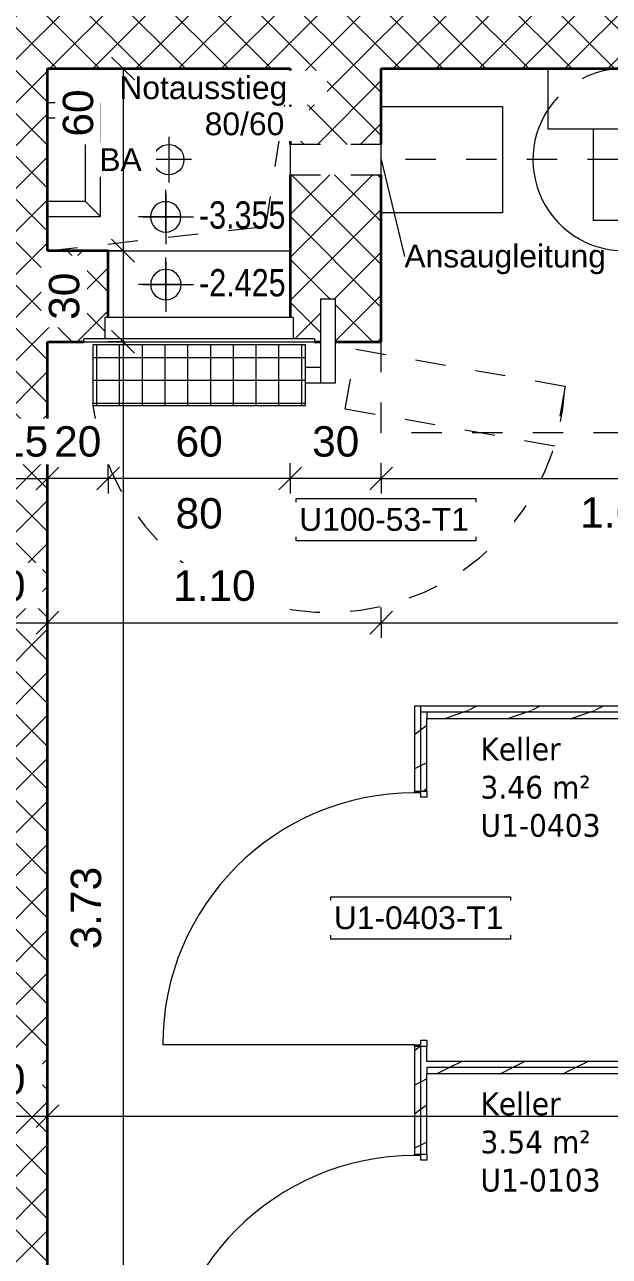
# Model space of a CAD drawing. Header units: metres. Extents: x -35.6 to 33, y -4 to 38.1.
# Drawn here: x 1.037 to 2.964, y 27.19 to 31.246 of the extents above; entities that cross this region are included whole.
import ezdxf

# ---------------------------------------------------------------- set-up
doc = ezdxf.new("R2010")
doc.units = ezdxf.units.M
for name, pattern in [('_Strichpunkt - Fein_', [0.2, 0.1, -0.05, 0, -0.05]), ('_Verdeckte Linien_', [0.15, 0.1, -0.05]), ('Strichpunkt - Fein', [0.2, 0.1, -0.05, 0, -0.05])]:
    doc.linetypes.add(name, pattern=pattern)
for name, color, linetype, lineweight in [('A-____-____-DIMS', 7, 'Continuous', 5), ('A-____-____-DIMS-50', 7, 'Continuous', 5), ('A-____-NOTE-TEXT', 7, 'Continuous', 9), ('A-AREA-____-IDEN', 7, 'Continuous', 5), ('A-DETL-____-THIN', 7, 'Continuous', 9), ('A-DETL-GENF-HDLN', 7, '_Verdeckte Linien_', 9), ('A-DETL-GENF-OTLN', 7, 'Continuous', 9), ('A-DOOR-____-HDLN', 7, '_Verdeckte Linien_', 9), ('A-DOOR-____-IDEN', 7, 'Continuous', 5), ('A-DOOR-____-OTLN', 7, 'Continuous', 9), ('A-DOOR-FRAM-MCUT', 7, 'Continuous', 9), ('A-DOOR-FRAM-OTLN', 7, 'Continuous', 9), ('A-DOOR-OPNG-OTLN', 7, 'Continuous', 9), ('A-GENM-____-OTLN', 7, 'Continuous', 9), ('A-WALL-____-MCUT', 7, 'Continuous', 35), ('A-WALL-____-PATT', 7, 'Continuous', 35), ('A-WALL-FNSH-MCUT', 7, 'Continuous', 35), ('G-____-____-DIMS', 7, 'Continuous', 5), ('I-WALL-____-OTLN', 7, 'Continuous', 9), ('M-HVAC-DUCT-IDEN', 7, 'Continuous', 5), ('M-HVAC-DUCT-OTLN', 7, 'Continuous', 9), ('Q-SPCQ-____-HDLN', 7, '_Verdeckte Linien_', 9), ('Q-SPCQ-____-OTLN', 7, 'Continuous', 9), ('Vertikale Erschließung', 7, 'Continuous', 9)]:
    doc.layers.add(name, color=color, linetype=linetype, lineweight=lineweight)
doc.styles.add('Arial', font='arial.ttf', dxfattribs={"height": 0.1})
doc.styles.add('Arial_1', font='arial.ttf', dxfattribs={"height": 0.075})
doc.styles.add('Arial_3', font='arial.ttf', dxfattribs={"width": 0.8, "height": 0.09})
doc.styles.add('Verdana_3', font='verdana.ttf', dxfattribs={"width": 0.9, "height": 0.075})
doc.dimstyles.new('Arial_2_00mm_fein', dxfattribs={"dimscale": 0.3048, "dimtxt": 0.102026, "dimasz": 0.246063, "dimexe": 0.164042, "dimexo": 0.0625, "dimgap": 0.123031, "dimtad": 1, "dimdec": 1, "dimlfac": 100, "dimrnd": 0.5, "dimdsep": 46, "dimtxsty": 'Arial', "dimblk1": 'OBLIQUE', "dimblk2": 'OBLIQUE', "dimsah": 1, "dimcen": 0.09, "dimazin": 0, "dimtfac": 1, "dimtdec": 4, "dimtix": 1, "dimtmove": 0, "dimatfit": 3, "dimfxl": 0.164042, "dimfxlon": 1, "dimtvp": 1, "dimtfill": 1, "dimtolj": 1, "dimtzin": 0, "dimarcsym": 2})
doc.dimstyles.new('SUB_Rohbau_fein', dxfattribs={"dimscale": 0.3048, "dimtxt": 0.102026, "dimasz": 0.246063, "dimexe": 0.164042, "dimexo": 0.0625, "dimgap": 0.123031, "dimtad": 1, "dimdec": 1, "dimlfac": 100, "dimrnd": 0.5, "dimdsep": 46, "dimtxsty": 'Arial', "dimblk1": 'OBLIQUE', "dimblk2": 'OBLIQUE', "dimsah": 1, "dimcen": 0.09, "dimazin": 0, "dimtfac": 1, "dimtdec": 4, "dimtix": 1, "dimtmove": 0, "dimatfit": 3, "dimfxl": 0.164042, "dimfxlon": 1, "dimtvp": 1, "dimtfill": 1, "dimtolj": 1, "dimtzin": 0, "dimarcsym": 2})
doc.dimstyles.new('SUB_Rohbau_fein_1', dxfattribs={"dimscale": 0.3048, "dimtxt": 0.102026, "dimasz": 0.246063, "dimexe": 0.164042, "dimexo": 0.0625, "dimgap": 0.123031, "dimtad": 1, "dimrnd": 0.005, "dimzin": 0, "dimdsep": 46, "dimtxsty": 'Arial', "dimblk1": 'OBLIQUE', "dimblk2": 'OBLIQUE', "dimsah": 1, "dimcen": 0.09, "dimazin": 0, "dimtfac": 1, "dimtdec": 4, "dimtix": 1, "dimtmove": 0, "dimatfit": 3, "dimfxl": 0.164042, "dimfxlon": 1, "dimtvp": 1, "dimtfill": 1, "dimtolj": 1, "dimtzin": 0, "dimarcsym": 2})
doc.dimstyles.new('SUB_Rohbau_fein_2', dxfattribs={"dimscale": 0.3048, "dimtxt": 0.102026, "dimasz": 0.246063, "dimexe": 0.164042, "dimexo": 0.0625, "dimgap": 0.123031, "dimtad": 1, "dimrnd": 0.005, "dimzin": 0, "dimdsep": 46, "dimtxsty": 'Arial', "dimblk1": 'OBLIQUE', "dimblk2": 'OBLIQUE', "dimsah": 1, "dimcen": 0.09, "dimazin": 0, "dimtfac": 1, "dimtdec": 4, "dimtix": 1, "dimtmove": 2, "dimatfit": 3, "dimfxl": 0.164042, "dimfxlon": 1, "dimtvp": 1, "dimtfill": 1, "dimtolj": 1, "dimtzin": 0, "dimarcsym": 2})
doc.dimstyles.new('SUB_Rohbau_fein_3', dxfattribs={"dimscale": 0.3048, "dimtxt": 0.102026, "dimasz": 0.246063, "dimexe": 0.164042, "dimexo": 0.0625, "dimgap": 0.123031, "dimtad": 1, "dimdec": 1, "dimlfac": 100, "dimrnd": 0.5, "dimdsep": 46, "dimtxsty": 'Arial', "dimblk1": 'OBLIQUE', "dimblk2": 'OBLIQUE', "dimsah": 1, "dimcen": 0.09, "dimazin": 0, "dimtfac": 1, "dimtdec": 4, "dimtix": 1, "dimtmove": 2, "dimatfit": 3, "dimfxl": 0.164042, "dimfxlon": 1, "dimtvp": 1, "dimtfill": 1, "dimtolj": 1, "dimtzin": 0, "dimarcsym": 2})
doc.dimstyles.new('SUB_Rohbau_fein_6', dxfattribs={"dimscale": 0.3048, "dimtxt": 0.102026, "dimasz": 0.246063, "dimexe": 0.164042, "dimexo": 0.0625, "dimgap": 0.123031, "dimtad": 1, "dimdec": 1, "dimlfac": 100, "dimrnd": 0.5, "dimdsep": 46, "dimtxsty": 'Arial', "dimblk1": 'OBLIQUE', "dimblk2": 'OBLIQUE', "dimsah": 1, "dimcen": 0.09, "dimazin": 0, "dimtfac": 1, "dimtdec": 4, "dimtix": 1, "dimtmove": 0, "dimatfit": 3, "dimfxl": 0.164042, "dimfxlon": 1, "dimtvp": 1, "dimtfill": 1, "dimtolj": 1, "dimtzin": 0, "dimarcsym": 2})
pattern_1 = [(45, (0, 0), (-0.07071068, 0.07071068), []), (135, (0, 0), (-0.07071068, -0.07071068), [])]
pattern_2 = [(216.87, (0.0833, 0.20825), (0.624749256, 0.416501116), [0.10412, -0.93712]), (206.565, (0.20825, 0.14578), (-0.20825414, -0.2082493), [0.23283, -0.23283]), (198.435, (0.20825, 0.04165), (-0.41650024, -0.20824584), [0.13171, -0.52684])]

# ---------------------------------------------------------------- blocks, each defined once
blk = doc.blocks.new('TU DF 1 - Schutzraumtür - ML - 600 x 800 - EI60-40439786--01_UG_OK_FFB_AF_ro')
at = {"layer": 'A-DETL-GENF-HDLN'}
for p, q in [((0.4815, -0.3715), (0.5162, -0.1745)), ((0.5162, -0.1745), (1.2056, -0.2961)), ((1.2056, -0.2961), (1.1709, -0.4931)), ((1.1709, -0.4931), (0.4815, -0.3715))]:
    blk.add_line(p, q, dxfattribs=at)
at = {"layer": 'A-DOOR-____-HDLN'}
blk.add_arc((0.425, -0.2598), 0.7815, 187.3657, 357.3657, dxfattribs=at)
at = {"layer": 'A-DOOR-____-OTLN'}
for p, q in [((0.4498, -0.01), (0.3998, -0.01)), ((0.3998, -0.01), (0.3998, -0.285)), ((0.4498, -0.285), (0.4498, -0.01)), ((0.3998, -0.235), (0.35, -0.235)), ((0.35, -0.285), (0.3998, -0.285)), ((0.3998, -0.285), (0.4498, -0.285))]:
    blk.add_line(p, q, dxfattribs=at)
at = {"layer": 'A-DOOR-FRAM-OTLN'}
for p, q in [((-0.31, -0.14), (-0.31, -0.07)), ((0.31, -0.07), (-0.31, -0.07)), ((0.31, -0.07), (0.31, -0.14)), ((-0.38, -0.15), (-0.38, -0.14)), ((0.38, -0.14), (-0.38, -0.14)), ((-0.38, -0.15), (0.38, -0.15)), ((0.38, -0.14), (0.38, -0.15))]:
    blk.add_line(p, q, dxfattribs=at)
blk = doc.blocks.new('TU DF 1 - Rahmenstock - stumpf einschlagend - 800x1900 Kellerabteil-41621821--01_UG_OK_FFB_AF_ro')
at = {"layer": 'A-DOOR-FRAM-MCUT', "color": 253, "true_color": 0x999999}
for p, q in [((-0.42, 0.02), (-0.4, 0.02)), ((-0.42, -0.02), (-0.42, 0.02)), ((-0.4, 0.02), (-0.4, 0)), ((0.4, 0.02), (0.42, 0.02)), ((0.4, 0), (0.4, 0.02)), ((0.42, 0.02), (0.42, -0.02)), ((-0.415, -0.02), (-0.42, -0.02)), ((-0.415, 0), (-0.415, -0.02)), ((-0.4, 0), (-0.415, 0)), ((0.415, 0), (0.4, 0)), ((0.415, -0.02), (0.415, 0)), ((0.42, -0.02), (0.415, -0.02))]:
    blk.add_line(p, q, dxfattribs=at)
at = {"layer": 'A-DOOR-OPNG-OTLN', "color": 253, "true_color": 0x999999}
blk.add_line((0.415, -0.02), (0.415, -0.85), dxfattribs=at)
blk.add_arc((0.415, -0.02), 0.83, 180, 270, dxfattribs=at)
blk = doc.blocks.new('AM_Steigeisen - Typ 1-V19--01_UG_OK_FFB_AF_ro')
at = {"layer": 'Vertikale Erschließung'}
for p, q in [((-0.0625, 0.325), (-0.0625, 0.15)), ((0.3125, 0.325), (-0.0625, 0.325)), ((0.3125, 0.15), (0.3125, 0.325)), ((-0.0125, 0.15), (-0.0125, 0.275)), ((-0.0125, 0.275), (0.2625, 0.275)), ((0.2625, 0.275), (0.2625, 0.15))]:
    blk.add_line(p, q, dxfattribs=at)
for points in [[(-0.0125, 0.275), (-0.0125, 0.275), (-0.0129, 0.2754), (-0.0143, 0.2768), (-0.0158, 0.2783), (-0.0173, 0.2798), (-0.0187, 0.2812), (-0.0202, 0.2827), (-0.0222, 0.2847), (-0.0245, 0.287), (-0.0264, 0.2889), (-0.0279, 0.2904), (-0.0295, 0.292), (-0.031, 0.2935), (-0.0326, 0.2951), (-0.0342, 0.2967), (-0.0359, 0.2984), (-0.0375, 0.3), (-0.0391, 0.3016), (-0.0408, 0.3033), (-0.0424, 0.3049), (-0.044, 0.3065), (-0.0455, 0.308), (-0.0471, 0.3096), (-0.0486, 0.3111), (-0.05, 0.3125), (-0.0514, 0.3139), (-0.0532, 0.3157), (-0.0548, 0.3173), (-0.0563, 0.3188), (-0.0577, 0.3202), (-0.0592, 0.3217), (-0.0607, 0.3232), (-0.0621, 0.3246), (-0.0625, 0.325), (-0.0625, 0.325)], [(0.2625, 0.275), (0.2625, 0.275), (0.2629, 0.2754), (0.2643, 0.2768), (0.2658, 0.2783), (0.2673, 0.2798), (0.2687, 0.2812), (0.2702, 0.2827), (0.2722, 0.2847), (0.2745, 0.287), (0.2764, 0.2889), (0.2779, 0.2904), (0.2795, 0.292), (0.281, 0.2935), (0.2826, 0.2951), (0.2842, 0.2967), (0.2859, 0.2984), (0.2875, 0.3), (0.2891, 0.3016), (0.2908, 0.3033), (0.2924, 0.3049), (0.294, 0.3065), (0.2955, 0.308), (0.2971, 0.3096), (0.2986, 0.3111), (0.3, 0.3125), (0.3014, 0.3139), (0.3032, 0.3157), (0.3048, 0.3173), (0.3063, 0.3188), (0.3077, 0.3202), (0.3092, 0.3217), (0.3107, 0.3232), (0.3121, 0.3246), (0.3125, 0.325), (0.3125, 0.325)]]:
    blk.add_open_spline(points, degree=3, knots=[0, 0, 0, 0, 0.083333, 0.125, 0.166667, 0.208333, 0.229167, 0.25, 0.291667, 0.333333, 0.354167, 0.375, 0.395833, 0.416667, 0.4375, 0.458333, 0.479167, 0.5, 0.520833, 0.541667, 0.5625, 0.583333, 0.604167, 0.625, 0.645833, 0.666667, 0.6875, 0.708333, 0.75, 0.770833, 0.791667, 0.833333, 0.875, 0.916667, 1, 1, 1, 1], dxfattribs=at)
blk = doc.blocks.new('AM_BD_DD_Symbol - DD-V29--01_UG_OK_FFB_AF_ro')
at = {"layer": 'A-DETL-GENF-OTLN', "linetype": 'Strichpunkt - Fein'}
for p, q in [((0.72, 0.08), (0.8, 0.6)), ((0, 0), (0.72, 0.08))]:
    blk.add_line(p, q, dxfattribs=at)
blk = doc.blocks.new('SO_Belüftung_Schutzraum - Typ 1-42393394--01_UG_OK_FFB_AF_ro')
at = {"layer": 'A-DETL-GENF-HDLN'}
for p, q in [((-0.8, -0.08), (-0.8, 1.36)), ((-1.6, 0), (-1.6, 1.2)), ((-1.6, 1.2), (0, 1.2)), ((0, 1.2), (0, 0)), ((-0.98, 0.3), (0, 0.3)), ((-0.95, 0), (-1.6, 0)), ((0, 0), (-0.55, 0))]:
    blk.add_line(p, q, dxfattribs=at)
blk.add_arc((-0.8, 0.3), 0.3, 240, 326.4427, dxfattribs=at)
at = {"layer": 'A-DETL-GENF-OTLN'}
for p, q in [((-0.9533, 0.7), (-0.9683, 0.7)), ((-0.9683, 0.6), (-0.9683, 0.7)), ((-0.9533, 0.6), (-0.9533, 0.7)), ((-0.9658, 0.6), (-0.9683, 0.6)), ((-0.9658, 0.55), (-0.9658, 0.6)), ((-0.9558, 0.6), (-0.9533, 0.6)), ((-0.9558, 0.56), (-0.9558, 0.6)), ((-0.805, 0.55), (-0.9658, 0.55)), ((-0.795, 0.56), (-0.9558, 0.56)), ((-0.805, 0.5), (-0.805, 0.55)), ((-0.795, 0.5), (-0.795, 0.56)), ((-0.9, 0.5), (-0.7, 0.5)), ((-0.9, 0.2), (-0.9, 0.5)), ((-0.7, 0.5), (-0.7, 0.2)), ((-0.4, 0.475), (0, 0.475)), ((-0.4, 0.125), (-0.4, 0.475)), ((-0.95, 0.2), (-0.55, 0.2)), ((-0.95, 0), (-0.95, 0.2)), ((-0.55, 0.2), (-0.55, 0)), ((0, 0.125), (-0.4, 0.125)), ((-0.55, 0), (-0.95, 0))]:
    blk.add_line(p, q, dxfattribs=at)
blk.add_arc((-0.8, 0.3), 0.3, 326.4427, 240, dxfattribs=at)
at = {"layer": 'Q-SPCQ-____-HDLN'}
blk.add_line((-0.8, 0), (-0.8, 1.2), dxfattribs=at)
blk = doc.blocks.new('DIMBLOCK93--01_UG_OK_FFB_AF_ro')
at = {"layer": 'A-____-____-DIMS-50'}
for p, q in [((0.812, 27.6516), (0.812, 27.7016)), ((0.812, 27.6516), (0.8495, 27.6891)), ((1.112, 27.6516), (1.112, 27.7016)), ((1.112, 27.6516), (1.1495, 27.6891)), ((0.812, 27.6516), (0.7745, 27.6141)), ((0.812, 27.6516), (1.112, 27.6516)), ((0.812, 27.6516), (0.812, 27.6016)), ((1.112, 27.6516), (1.0745, 27.6141)), ((1.112, 27.6516), (1.112, 27.6016))]:
    blk.add_line(p, q, dxfattribs=at)
at = {"layer": 'A-____-____-DIMS-50', "color": 0, "insert": (0.8844, 27.8236), "char_height": 0.1, "width": 0.186088, "attachment_point": 1, "line_spacing_factor": 0.941778, "style": 'Arial', "bg_fill": 3, "box_fill_scale": 1.25, "bg_fill_color": 256, "bg_fill_true_color": 13158600, "bg_fill_transparency": 0}
blk.add_mtext('30', dxfattribs=at)
blk = doc.blocks.new('_Oblique')
at = {"color": 0, "linetype": 'ByBlock', "lineweight": -2}
blk.add_line((-0.5, -0.5), (0.5, 0.5), dxfattribs=at)
blk = doc.blocks.new('DIMBLOCK94--01_UG_OK_FFB_AF_ro')
at = {"layer": 'A-____-____-DIMS-50'}
for p, q in [((1.112, 27.6516), (1.112, 27.7016)), ((1.112, 27.6516), (1.1495, 27.6891)), ((5.427, 27.6516), (5.427, 27.7016)), ((5.427, 27.6516), (5.4645, 27.6891)), ((1.112, 27.6516), (1.0745, 27.6141)), ((1.112, 27.6516), (5.427, 27.6516)), ((1.112, 27.6516), (1.112, 27.6016)), ((5.427, 27.6516), (5.3895, 27.6141)), ((5.427, 27.6516), (5.427, 27.6016))]:
    blk.add_line(p, q, dxfattribs=at)
at = {"layer": 'A-____-____-DIMS-50', "color": 0, "insert": (3.1078, 27.6009), "char_height": 0.1, "width": 0.388091, "attachment_point": 1, "line_spacing_factor": 0.941778, "style": 'Arial', "bg_fill": 3, "box_fill_scale": 1.25, "bg_fill_color": 256, "bg_fill_true_color": 13158600, "bg_fill_transparency": 0}
blk.add_mtext('4.31\\A2\\H0.5x;\\S5^  ;\\H2x;', dxfattribs=at)
blk = doc.blocks.new('DIMBLOCK240--01_UG_OK_FFB_AF_ro')
at = {"layer": 'A-____-____-DIMS-50'}
for p, q in [((0.812, 29.2766), (0.812, 29.3266)), ((1.112, 29.2766), (1.112, 29.3266)), ((0.812, 29.2766), (0.8495, 29.3141)), ((1.112, 29.2766), (1.1495, 29.3141)), ((0.812, 29.2766), (0.7745, 29.2391)), ((0.812, 29.2766), (1.112, 29.2766)), ((0.812, 29.2766), (0.812, 29.2266)), ((1.112, 29.2766), (1.0745, 29.2391)), ((1.112, 29.2766), (1.112, 29.2266))]:
    blk.add_line(p, q, dxfattribs=at)
at = {"layer": 'A-____-____-DIMS-50', "color": 0, "insert": (0.8844, 29.4486), "char_height": 0.1, "width": 0.186088, "attachment_point": 1, "line_spacing_factor": 0.941778, "style": 'Arial', "bg_fill": 3, "box_fill_scale": 1.25, "bg_fill_color": 256, "bg_fill_true_color": 13158600, "bg_fill_transparency": 0}
blk.add_mtext('30', dxfattribs=at)
blk = doc.blocks.new('DIMBLOCK241--01_UG_OK_FFB_AF_ro')
at = {"layer": 'A-____-____-DIMS-50'}
for p, q in [((1.112, 29.2766), (1.112, 29.3266)), ((2.212, 29.2766), (2.212, 29.3266)), ((1.112, 29.2766), (1.1495, 29.3141)), ((2.212, 29.2766), (2.2495, 29.3141)), ((1.112, 29.2766), (1.0745, 29.2391)), ((1.112, 29.2766), (2.212, 29.2766)), ((1.112, 29.2766), (1.112, 29.2266)), ((2.212, 29.2766), (2.1745, 29.2391)), ((2.212, 29.2766), (2.212, 29.2266))]:
    blk.add_line(p, q, dxfattribs=at)
at = {"layer": 'A-____-____-DIMS-50', "color": 0, "insert": (1.5263, 29.4486), "char_height": 0.1, "width": 0.325653, "attachment_point": 1, "line_spacing_factor": 0.941778, "style": 'Arial', "bg_fill": 3, "box_fill_scale": 1.25, "bg_fill_color": 256, "bg_fill_true_color": 13158600, "bg_fill_transparency": 0}
blk.add_mtext('1.10', dxfattribs=at)
blk = doc.blocks.new('DIMBLOCK242--01_UG_OK_FFB_AF_ro')
at = {"layer": 'A-____-____-DIMS-50'}
for p, q in [((2.212, 29.2766), (2.212, 29.3266)), ((5.427, 29.2766), (5.427, 29.3266)), ((2.212, 29.2766), (2.2495, 29.3141)), ((5.427, 29.2766), (5.4645, 29.3141)), ((2.212, 29.2766), (2.1745, 29.2391)), ((2.212, 29.2766), (5.427, 29.2766)), ((2.212, 29.2766), (2.212, 29.2266)), ((5.427, 29.2766), (5.3895, 29.2391)), ((5.427, 29.2766), (5.427, 29.2266))]:
    blk.add_line(p, q, dxfattribs=at)
at = {"layer": 'A-____-____-DIMS-50', "color": 0, "insert": (3.6578, 29.4486), "char_height": 0.1, "width": 0.388091, "attachment_point": 1, "line_spacing_factor": 0.941778, "style": 'Arial', "bg_fill": 3, "box_fill_scale": 1.25, "bg_fill_color": 256, "bg_fill_true_color": 13158600, "bg_fill_transparency": 0}
blk.add_mtext('3.21\\A2\\H0.5x;\\S5^  ;\\H2x;', dxfattribs=at)
blk = doc.blocks.new('DIMBLOCK259--01_UG_OK_FFB_AF_ro')
at = {"layer": 'A-____-____-DIMS-50'}
for p, q in [((1.3612, 31.1016), (1.3237, 31.1391)), ((1.3612, 31.1016), (1.3112, 31.1016)), ((1.3612, 31.1016), (1.3612, 30.5016)), ((1.3612, 31.1016), (1.3987, 31.0641)), ((1.3612, 31.1016), (1.4112, 31.1016)), ((1.3612, 30.5016), (1.3237, 30.5391)), ((1.3612, 30.5016), (1.3112, 30.5016)), ((1.3612, 30.5016), (1.3987, 30.4641)), ((1.3612, 30.5016), (1.4112, 30.5016))]:
    blk.add_line(p, q, dxfattribs=at)
at = {"layer": 'A-____-____-DIMS-50', "color": 0, "insert": (1.1628, 30.8774), "char_height": 0.1, "width": 0.186088, "attachment_point": 1, "rotation": 90, "line_spacing_factor": 0.941778, "style": 'Arial', "bg_fill": 3, "box_fill_scale": 1.25, "bg_fill_color": 256, "bg_fill_true_color": 13158600, "bg_fill_transparency": 0}
blk.add_mtext('60', dxfattribs=at)
blk = doc.blocks.new('DIMBLOCK260--01_UG_OK_FFB_AF_ro')
at = {"layer": 'A-____-____-DIMS-50'}
for p, q in [((1.3612, 30.5016), (1.3237, 30.5391)), ((1.3612, 30.5016), (1.3112, 30.5016)), ((1.3612, 30.5016), (1.3612, 30.2016)), ((1.3612, 30.5016), (1.3987, 30.4641)), ((1.3612, 30.5016), (1.4112, 30.5016)), ((1.3612, 30.2016), (1.3237, 30.2391)), ((1.3612, 30.2016), (1.3112, 30.2016)), ((1.3612, 30.2016), (1.3987, 30.1641)), ((1.3612, 30.2016), (1.4112, 30.2016))]:
    blk.add_line(p, q, dxfattribs=at)
at = {"layer": 'A-____-____-DIMS-50', "color": 0, "insert": (1.117, 30.274), "char_height": 0.1, "width": 0.186088, "attachment_point": 1, "rotation": 90, "line_spacing_factor": 0.941778, "style": 'Arial', "bg_fill": 3, "box_fill_scale": 1.25, "bg_fill_color": 256, "bg_fill_true_color": 13158600, "bg_fill_transparency": 0}
blk.add_mtext('30', dxfattribs=at)
blk = doc.blocks.new('DIMBLOCK261--01_UG_OK_FFB_AF_ro')
at = {"layer": 'A-____-____-DIMS-50'}
for p, q in [((1.3612, 30.2016), (1.3237, 30.2391)), ((1.3612, 30.2016), (1.3112, 30.2016)), ((1.3612, 30.2016), (1.3612, 26.4716)), ((1.3612, 30.2016), (1.3987, 30.1641)), ((1.3612, 30.2016), (1.4112, 30.2016)), ((1.3612, 26.4716), (1.3237, 26.5091)), ((1.3612, 26.4716), (1.3112, 26.4716)), ((1.3612, 26.4716), (1.3987, 26.4341)), ((1.3612, 26.4716), (1.4112, 26.4716))]:
    blk.add_line(p, q, dxfattribs=at)
at = {"layer": 'A-____-____-DIMS-50', "color": 0, "insert": (1.1891, 28.2009), "char_height": 0.1, "width": 0.325653, "attachment_point": 1, "rotation": 90, "line_spacing_factor": 0.941778, "style": 'Arial', "bg_fill": 3, "box_fill_scale": 1.25, "bg_fill_color": 256, "bg_fill_true_color": 13158600, "bg_fill_transparency": 0}
blk.add_mtext('3.73', dxfattribs=at)
blk = doc.blocks.new('DIMBLOCK274--01_UG_OK_FFB_AF_ro')
at = {"layer": 'A-____-____-DIMS-50'}
for p, q in [((1.912, 29.7516), (1.912, 29.8016)), ((1.912, 29.7516), (1.9495, 29.7891)), ((2.212, 29.7516), (2.212, 29.8016)), ((2.212, 29.7516), (2.2495, 29.7891)), ((1.912, 29.7516), (1.8745, 29.7141)), ((2.212, 29.7516), (1.912, 29.7516)), ((1.912, 29.7516), (1.912, 29.7016)), ((2.212, 29.7516), (2.1745, 29.7141)), ((2.212, 29.7516), (2.212, 29.7016))]:
    blk.add_line(p, q, dxfattribs=at)
at = {"layer": 'A-____-____-DIMS-50', "color": 0, "insert": (1.9844, 29.9236), "char_height": 0.1, "width": 0.186088, "attachment_point": 1, "line_spacing_factor": 0.941778, "style": 'Arial', "bg_fill": 3, "box_fill_scale": 1.25, "bg_fill_color": 256, "bg_fill_true_color": 13158600, "bg_fill_transparency": 0}
blk.add_mtext('30', dxfattribs=at)
blk = doc.blocks.new('DIMBLOCK275--01_UG_OK_FFB_AF_ro')
at = {"layer": 'A-____-____-DIMS-50'}
for p, q in [((1.312, 29.7516), (1.312, 29.8016)), ((1.312, 29.7516), (1.3495, 29.7891)), ((1.912, 29.7516), (1.912, 29.8016)), ((1.912, 29.7516), (1.9495, 29.7891)), ((1.312, 29.7516), (1.2745, 29.7141)), ((1.912, 29.7516), (1.312, 29.7516)), ((1.312, 29.7516), (1.312, 29.7016)), ((1.912, 29.7516), (1.8745, 29.7141)), ((1.912, 29.7516), (1.912, 29.7016))]:
    blk.add_line(p, q, dxfattribs=at)
at = {"layer": 'A-____-____-DIMS-50', "color": 0, "char_height": 0.1, "width": 0.186088, "attachment_point": 1, "line_spacing_factor": 0.941778, "style": 'Arial', "bg_fill": 3, "box_fill_scale": 1.25, "bg_fill_color": 256, "bg_fill_true_color": 13158600, "bg_fill_transparency": 0}
for s, insert in [('60', (1.5344, 29.9236)), ('80', (1.5344, 29.6869))]:
    blk.add_mtext(s, dxfattribs=dict(at, insert=insert))
blk = doc.blocks.new('DIMBLOCK276--01_UG_OK_FFB_AF_ro')
at = {"layer": 'A-____-____-DIMS-50'}
for p, q in [((1.112, 29.7516), (1.112, 29.8016)), ((1.112, 29.7516), (1.1495, 29.7891)), ((1.312, 29.7516), (1.312, 29.8016)), ((1.312, 29.7516), (1.3495, 29.7891)), ((1.112, 29.7516), (1.0745, 29.7141)), ((1.312, 29.7516), (1.112, 29.7516)), ((1.112, 29.7516), (1.112, 29.7016)), ((1.312, 29.7516), (1.2745, 29.7141)), ((1.312, 29.7516), (1.312, 29.7016))]:
    blk.add_line(p, q, dxfattribs=at)
at = {"layer": 'A-____-____-DIMS-50', "color": 0, "insert": (1.1344, 29.9236), "char_height": 0.1, "width": 0.186088, "attachment_point": 1, "line_spacing_factor": 0.941778, "style": 'Arial', "bg_fill": 3, "box_fill_scale": 1.25, "bg_fill_color": 256, "bg_fill_true_color": 13158600, "bg_fill_transparency": 0}
blk.add_mtext('20', dxfattribs=at)
blk = doc.blocks.new('DIMBLOCK1016--01_UG_OK_FFB_AF_ro')
at = {"layer": 'A-____-____-DIMS-50'}
for p, q in [((2.212, 29.7516), (2.212, 29.8016)), ((2.212, 29.7516), (2.2495, 29.7891)), ((3.832, 29.7516), (3.832, 29.8016)), ((3.832, 29.7516), (3.8695, 29.7891)), ((2.212, 29.7516), (2.1745, 29.7141)), ((2.212, 29.7516), (3.832, 29.7516)), ((2.212, 29.7516), (2.212, 29.7016)), ((3.832, 29.7516), (3.7945, 29.7141)), ((3.832, 29.7516), (3.832, 29.7016))]:
    blk.add_line(p, q, dxfattribs=at)
at = {"layer": 'A-____-____-DIMS-50', "color": 0, "insert": (2.8675, 29.6899), "char_height": 0.1, "width": 0.325653, "attachment_point": 1, "line_spacing_factor": 0.941778, "style": 'Arial', "bg_fill": 3, "box_fill_scale": 1.25, "bg_fill_color": 256, "bg_fill_true_color": 13158600, "bg_fill_transparency": 0}
blk.add_mtext('1.62', dxfattribs=at)
blk = doc.blocks.new('DIMBLOCK1023--01_UG_OK_FFB_AF_ro')
at = {"layer": 'A-____-____-DIMS-50'}
for p, q in [((0.962, 29.7516), (0.962, 29.8016)), ((0.962, 29.7516), (0.9995, 29.7891)), ((1.112, 29.7516), (1.112, 29.8016)), ((1.112, 29.7516), (1.1495, 29.7891)), ((0.962, 29.7516), (0.9245, 29.7141)), ((0.962, 29.7516), (1.112, 29.7516)), ((0.962, 29.7516), (0.962, 29.7016)), ((1.112, 29.7516), (1.0745, 29.7141)), ((1.112, 29.7516), (1.112, 29.7016))]:
    blk.add_line(p, q, dxfattribs=at)
at = {"layer": 'A-____-____-DIMS-50', "color": 0, "insert": (0.9594, 29.9236), "char_height": 0.1, "width": 0.186088, "attachment_point": 1, "line_spacing_factor": 0.941778, "style": 'Arial', "bg_fill": 3, "box_fill_scale": 1.25, "bg_fill_color": 256, "bg_fill_true_color": 13158600, "bg_fill_transparency": 0}
blk.add_mtext('15', dxfattribs=at)
blk = doc.blocks.new('Höhenkoten - Kreuz leer-8422377--01_UG_OK_FFB_AF_ro')
at = {"layer": 'G-____-____-DIMS'}
for p, q in [((0, 0.0024), (0, 0.003182)), ((0, 0.0029), (0, -0.0001)), ((0, 0.0024), (0, 0.0014)), ((0, 0.0014), (0, 0.0024)), ((-0.001, 0.0014), (-0.0018, 0.0014)), ((-0.0015, 0.0014), (0.0015, 0.0014)), ((0, 0.0014), (-0.001, 0.0014)), ((-0.001, 0.0014), (0, 0.0014)), ((0, 0.0004), (0, 0.0014)), ((0, 0.0014), (0.001, 0.0014)), ((0.001, 0.0014), (0, 0.0014)), ((0, 0.0014), (0, 0.0004)), ((0.001, 0.0014), (0.001826, 0.0014)), ((0, 0.0004), (0, -0.000388))]:
    blk.add_line(p, q, dxfattribs=at)
for start, end in [(360, 180), (90, 180), (360, 90), (180, 270), (180, 360), (270, 360)]:
    blk.add_arc((0, 0.0014), 0.001, start, end, dxfattribs=at)

msp = doc.modelspace()

# ---------------------------------------------------------------- hatches: boundary and pattern name
at = {"layer": 'A-DETL-GENF-OTLN'}
h = msp.add_hatch(dxfattribs=at)
h.set_pattern_fill('FP_3', color=256, style=0, pattern_type=2)
h.set_pattern_definition([(0, (0, 0), (0, 0.075), []), (90, (0, 0), (-0.075, 5e-18), [])])
h.paths.add_polyline_path([(-25.893, 28.6916), (-25.893, 28.8916), (-26.593, 28.8916), (-26.593, 28.6916), (-26.4303, 28.6916)])
h.paths.add_polyline_path([(-24.683, 28.6916), (-24.643, 28.6916), (-24.643, 28.8916), (-25.343, 28.8916), (-25.343, 28.6916)])
h.paths.add_polyline_path([(1.6448, 29.9916), (1.962, 29.9916), (1.962, 30.1916), (1.262, 30.1916), (1.262, 29.9916), (1.4618, 29.9916)])
h.paths.add_polyline_path([(-2.653, 29.9916), (-2.653, 30.1916), (-3.353, 30.1916), (-3.353, 29.9916)])
h.paths.add_polyline_path([(-7.8043, 29.9916), (-7.193, 29.9916), (-7.193, 30.1916), (-7.893, 30.1916), (-7.893, 29.9916), (-7.8507, 29.9916)])
h.paths.add_polyline_path([(-15.973, 30.1516), (-15.773, 30.1516), (-15.773, 30.8516), (-15.973, 30.8516), (-15.973, 30.2022)])
at = {"layer": 'A-WALL-____-PATT', "lineweight": 9}
h = msp.add_hatch(dxfattribs=at)
h.set_pattern_fill('FP_1', color=256, style=0, pattern_type=2)
h.set_pattern_definition(pattern_1)
h.paths.add_polyline_path([(-8.343, 31.1016), (25.752, 31.1016), (25.752, 31.4016), (-15.988, 31.4016), (-15.988, 31.1016), (-8.7534, 31.1016)])
h = msp.add_hatch(dxfattribs=at)
h.set_pattern_fill('FP_1', color=256, style=0, pattern_type=2)
h.set_pattern_definition(pattern_1)
h.paths.add_polyline_path([(1.112, 19.9616), (1.112, 25.5716), (0.812, 25.5716), (0.812, 19.9616)])
h.paths.add_polyline_path([(1.112, 26.4716), (1.112, 31.1016), (0.812, 31.1016), (0.812, 26.4716)])
h = msp.add_hatch(dxfattribs=at)
h.set_pattern_fill('FP_1', color=256, style=0, pattern_type=2)
h.set_pattern_definition(pattern_1)
h.paths.add_polyline_path([(2.212, 30.2016), (2.212, 30.7516), (1.912, 30.7516), (1.912, 30.2816), (1.922, 30.2816), (1.922, 30.2116), (1.992, 30.2116), (1.992, 30.2016), (2.0118, 30.2016), (2.0118, 30.3416), (2.0618, 30.3416), (2.0618, 30.2016)])
h.paths.add_polyline_path([(2.212, 30.8516), (2.212, 31.1016), (1.912, 31.1016), (1.912, 30.8516), (2.1236, 30.8516)])
h = msp.add_hatch(dxfattribs=at)
h.set_pattern_fill('FP_1', color=256, style=0, pattern_type=2)
h.set_pattern_definition(pattern_1)
h.paths.add_polyline_path([(1.112, 30.2016), (1.232, 30.2016), (1.232, 30.2116), (1.302, 30.2116), (1.302, 30.2816), (1.312, 30.2816), (1.312, 30.5016), (1.112, 30.5016), (1.112, 30.2022)])
at = {"layer": 'A-WALL-____-PATT', "lineweight": 9, "true_color": 0xc3b7ad}
h = msp.add_hatch(dxfattribs=at)
h.set_pattern_fill('FP_4', color=9, style=0, pattern_type=2)
h.set_pattern_definition(pattern_2)
h.paths.add_polyline_path([(2.342, 18.2716), (2.342, 18.3216), (2.322, 18.3216), (2.322, 18.2716)])
h.paths.add_polyline_path([(2.322, 19.1616), (2.342, 19.1616), (2.342, 19.5166), (2.322, 19.5166), (2.322, 19.4466)])
h.paths.add_polyline_path([(2.342, 20.3566), (2.342, 20.7116), (2.322, 20.7116), (2.322, 20.3566)])
h.paths.add_polyline_path([(2.322, 21.5516), (2.342, 21.5516), (2.342, 21.9066), (2.322, 21.9066), (2.322, 21.8366)])
h.paths.add_polyline_path([(2.322, 22.7466), (2.342, 22.7466), (2.342, 23.1016), (2.322, 23.1016), (2.322, 23.0316)])
h.paths.add_polyline_path([(2.342, 23.9416), (2.342, 24.2966), (2.322, 24.2966), (2.322, 23.9416)])
h.paths.add_polyline_path([(2.322, 25.1366), (2.342, 25.1366), (2.342, 25.4916), (2.322, 25.4916), (2.322, 25.4216)])
h.paths.add_polyline_path([(2.322, 26.3316), (2.342, 26.3316), (2.342, 26.6866), (2.322, 26.6866), (2.322, 26.5966)])
h.paths.add_polyline_path([(2.342, 27.5266), (2.342, 27.8816), (2.322, 27.8816), (2.322, 27.5266)])
h.paths.add_polyline_path([(2.342, 28.7216), (2.342, 29.0016), (2.322, 29.0016), (2.322, 28.7216)])
h = msp.add_hatch(dxfattribs=at)
h.set_pattern_fill('FP_4', color=9, style=0, pattern_type=2)
h.set_pattern_definition(pattern_2)
h.paths.add_polyline_path([(5.4241, 28.9816), (5.427, 28.9816), (5.427, 29.0016), (2.342, 29.0016), (2.342, 28.9816), (5.4122, 28.9816)])
h = msp.add_hatch(dxfattribs=at)
h.set_pattern_fill('FP_4', color=9, style=0, pattern_type=2)
h.set_pattern_definition(pattern_2)
h.paths.add_polyline_path([(2.362, 18.2716), (2.362, 18.3216), (2.342, 18.3216), (2.342, 18.2716)])
h.paths.add_polyline_path([(2.342, 19.1616), (2.362, 19.1616), (2.362, 19.5166), (2.342, 19.5166), (2.342, 19.4466)])
h.paths.add_polyline_path([(2.362, 20.3566), (2.362, 20.7116), (2.342, 20.7116), (2.342, 20.3566)])
h.paths.add_polyline_path([(2.362, 21.5516), (2.362, 21.9066), (2.342, 21.9066), (2.342, 21.5516)])
h.paths.add_polyline_path([(2.342, 22.7466), (2.362, 22.7466), (2.362, 23.1016), (2.342, 23.1016), (2.342, 23.0316)])
h.paths.add_polyline_path([(2.342, 23.9416), (2.362, 23.9416), (2.362, 24.2966), (2.342, 24.2966), (2.342, 23.9537)])
h.paths.add_polyline_path([(2.362, 25.1366), (2.362, 25.4916), (2.342, 25.4916), (2.342, 25.1366)])
h.paths.add_polyline_path([(2.342, 26.3316), (2.362, 26.3316), (2.362, 26.6866), (2.342, 26.6866), (2.342, 26.5966)])
h.paths.add_polyline_path([(2.362, 27.5266), (2.362, 27.8816), (2.342, 27.8816), (2.342, 27.5266)])
h.paths.add_polyline_path([(2.342, 28.7216), (2.362, 28.7216), (2.362, 28.9816), (2.342, 28.9813), (2.342, 28.9116)])
h = msp.add_hatch(dxfattribs=at)
h.set_pattern_fill('FP_4', color=9, style=0, pattern_type=2)
h.set_pattern_definition(pattern_2)
h.paths.add_polyline_path([(5.427, 28.9616), (5.427, 28.9816), (2.362, 28.9816), (2.362, 28.9616), (5.4213, 28.9616)])
h = msp.add_hatch(dxfattribs=at)
h.set_pattern_fill('FP_4', color=9, style=0, pattern_type=2)
h.set_pattern_definition(pattern_2)
h.paths.add_polyline_path([(5.4155, 27.8116), (5.427, 27.8116), (5.427, 27.8316), (2.362, 27.8316), (2.362, 27.8116), (3.7244, 27.8116)])
h = msp.add_hatch(dxfattribs=at)
h.set_pattern_fill('FP_4', color=9, style=0, pattern_type=2)
h.set_pattern_definition(pattern_2)
h.paths.add_polyline_path([(5.427, 27.7916), (5.427, 27.8116), (2.362, 27.8116), (2.362, 27.7916), (3.7244, 27.7916)])

# ---------------------------------------------------------------- linework, layer by layer
at = {"layer": 'A-____-NOTE-TEXT', "lineweight": 5}
for p, q in [((1.512, 30.8766), (1.512, 30.7266)), ((1.587, 30.8016), (1.437, 30.8016))]:
    msp.add_line(p, q, dxfattribs=at)
msp.add_circle((1.512, 30.8016), 0.05, dxfattribs=at)
at = {"layer": 'A-DETL-____-THIN'}
for p, q in [((1.962, 30.1916), (1.262, 30.1916)), ((1.262, 30.1916), (1.262, 29.9916)), ((1.962, 29.9916), (1.962, 30.1916)), ((1.262, 29.9916), (1.962, 29.9916))]:
    msp.add_line(p, q, dxfattribs=at)
at = {"layer": 'A-DOOR-____-IDEN', "flags": 128}
for points in [[(1.9316, 29.6851), (2.5236, 29.6851), (2.5236, 29.5461), (1.9316, 29.5461)], [(2.0459, 28.3734), (2.6379, 28.3734), (2.6379, 28.2344), (2.0459, 28.2344)]]:
    msp.add_lwpolyline(points, close=True, dxfattribs=at)
at = {"layer": 'A-WALL-____-MCUT'}
for p, q in [((1.112, 30.5016), (1.112, 31.1016)), ((1.112, 31.1016), (1.912, 31.1016)), ((1.912, 31.1016), (1.912, 30.8516)), ((2.212, 31.1016), (5.427, 31.1016)), ((2.212, 30.8516), (2.212, 31.1016)), ((1.912, 30.7516), (1.912, 30.2816)), ((2.212, 30.2016), (2.212, 30.7516)), ((1.312, 30.5016), (1.112, 30.5016)), ((1.312, 30.2816), (1.312, 30.5016)), ((1.112, 26.4716), (1.112, 30.2016)), ((1.112, 30.2016), (1.232, 30.2016)), ((1.992, 30.2016), (2.0118, 30.2016)), ((2.0618, 30.2016), (2.212, 30.2016))]:
    msp.add_line(p, q, dxfattribs=at)
at = {"layer": 'A-WALL-____-MCUT', "color": 253, "lineweight": 9, "true_color": 0x999999}
for p, q in [((2.342, 28.7216), (2.342, 29.0016)), ((5.427, 28.9816), (2.342, 28.9816)), ((2.362, 28.9816), (2.362, 28.9616)), ((2.342, 27.5266), (2.342, 27.8816)), ((5.427, 27.8116), (2.362, 27.8116)), ((2.362, 27.8116), (2.362, 27.7916))]:
    msp.add_line(p, q, dxfattribs=at)
at = {"layer": 'A-WALL-FNSH-MCUT', "color": 253, "lineweight": 9, "true_color": 0x999999}
for p, q in [((2.322, 29.0016), (2.322, 28.7216)), ((3.812, 29.0016), (2.322, 29.0016)), ((2.362, 28.7216), (2.362, 28.9616)), ((2.362, 28.9616), (5.427, 28.9616)), ((2.322, 28.7216), (2.362, 28.7216)), ((2.322, 27.8816), (2.322, 27.5266)), ((2.362, 27.8816), (2.322, 27.8816)), ((2.362, 27.8316), (2.362, 27.8816)), ((5.427, 27.8316), (2.362, 27.8316)), ((2.362, 27.5266), (2.362, 27.7916)), ((2.362, 27.7916), (5.427, 27.7916)), ((2.322, 27.5266), (2.362, 27.5266))]:
    msp.add_line(p, q, dxfattribs=at)
at = {"layer": 'I-WALL-____-OTLN'}
msp.add_line((1.312, 30.5016), (1.912, 30.5016), dxfattribs=at)
at = {"layer": 'M-HVAC-DUCT-IDEN'}
msp.add_line((2.212, 30.8016), (2.2884, 30.4829), dxfattribs=at)
at = {"layer": 'M-HVAC-DUCT-OTLN', "linetype": '_Strichpunkt - Fein_'}
for p, q in [((2.212, 30.8516), (1.912, 30.8516)), ((1.912, 30.8516), (1.912, 30.7516)), ((2.212, 30.7516), (2.212, 30.8516)), ((1.912, 30.7516), (2.212, 30.7516))]:
    msp.add_line(p, q, dxfattribs=at)

# ---------------------------------------------------------------- block references
at = {"layer": 'A-DOOR-____-OTLN'}
msp.add_blockref('TU DF 1 - Schutzraumtür - ML - 600 x 800 - EI60-40439786--01_UG_OK_FFB_AF_ro', (1.612, 30.3516), dxfattribs=at)
at = {"layer": 'A-DOOR-____-OTLN', "color": 253, "true_color": 0x999999, "rotation": 269.9999999999999}
for p in [(2.342, 28.3016), (2.342, 27.1066)]:
    msp.add_blockref('TU DF 1 - Rahmenstock - stumpf einschlagend - 800x1900 Kellerabteil-41621821--01_UG_OK_FFB_AF_ro', p, dxfattribs=at)
at = {"layer": 'A-GENM-____-OTLN'}
msp.add_blockref('AM_BD_DD_Symbol - DD-V29--01_UG_OK_FFB_AF_ro', (1.112, 30.5016), dxfattribs=at)
at = {"layer": 'Q-SPCQ-____-OTLN', "rotation": 180}
msp.add_blockref('SO_Belüftung_Schutzraum - Typ 1-42393394--01_UG_OK_FFB_AF_ro', (2.212, 31.1016), dxfattribs=at)
at = {"layer": 'Vertikale Erschließung', "rotation": 269.9999999999999}
msp.add_blockref('AM_Steigeisen - Typ 1-V19--01_UG_OK_FFB_AF_ro', (0.962, 30.9266), dxfattribs=at)

# ---------------------------------------------------------------- texts
at = {"layer": 'A-AREA-____-IDEN', "color": 8, "true_color": 0x808080, "char_height": 0.075, "attachment_point": 1, "style": 'Verdana_3'}
for s, insert, width in [('Keller', (2.539, 28.898), 0.331899), ('3.46 m²', (2.539, 28.7723), 0.472595), ('U1-0403', (2.539, 28.6467), 0.497848), ('Keller', (2.539, 27.7298), 0.331899), ('3.54 m²', (2.539, 27.6041), 0.472595), ('U1-0103', (2.539, 27.4785), 0.497848)]:
    msp.add_mtext(s, dxfattribs=dict(at, insert=insert, width=width))
at = {"layer": 'G-____-____-DIMS', "char_height": 0.09, "width": 0.337157, "attachment_point": 1, "line_spacing_factor": 0.941778, "style": 'Arial_3'}
for s, insert in [('-3.355', (1.6114, 30.6642)), ('-2.425', (1.6119, 30.441))]:
    msp.add_mtext(s, dxfattribs=dict(at, insert=insert))
at = {"layer": 'M-HVAC-DUCT-IDEN', "insert": (2.2884, 30.5215), "char_height": 0.075, "width": 0.801687, "attachment_point": 1, "style": 'Arial_1'}
msp.add_mtext('Ansaugleitung', dxfattribs=at)

# ---------------------------------------------------------------- next in the draw order: texts
at = {"layer": 'A-____-NOTE-TEXT', "lineweight": 5, "char_height": 0.075, "attachment_point": 1, "style": 'Arial_1', "bg_fill": 3, "box_fill_scale": 1.25, "bg_fill_color": 256, "bg_fill_true_color": 13158600, "bg_fill_transparency": 0}
for s, insert, width in [('Notausstieg', (1.3493, 31.076), 0.665401), ('BA', (1.2832, 30.8391), 0.168354)]:
    msp.add_mtext(s, dxfattribs=dict(at, insert=insert, width=width))
at = {"layer": 'A-DOOR-____-IDEN', "char_height": 0.075, "width": 0.689451, "attachment_point": 1, "style": 'Arial_1', "bg_fill": 3, "box_fill_scale": 1.25, "bg_fill_color": 256, "bg_fill_true_color": 13158600, "bg_fill_transparency": 0}
for s, insert in [('U100-53-T1', (1.9416, 29.6542)), ('U1-0403-T1', (2.0559, 28.3425))]:
    msp.add_mtext(s, dxfattribs=dict(at, insert=insert))

# ---------------------------------------------------------------- next in the draw order: dimensions: what is measured, and where the dimension line sits
at = {"layer": 'A-____-____-DIMS'}
for base, p1, p2, dimstyle, override, picture, middle in [((1.912, 29.7516), (2.212, 29.8016), (1.912, 29.7016), 'Arial_2_00mm_fein', {"dimpost": '<>', "dimfxl": 0.316228}, 'DIMBLOCK274--01_UG_OK_FFB_AF_ro', (2.062, 29.8402)), ((1.112, 29.2766), (0.812, 29.3266), (1.112, 29.3266), 'SUB_Rohbau_fein', {"dimpost": '<>', "dimfxl": 0.3}, 'DIMBLOCK240--01_UG_OK_FFB_AF_ro', (0.962, 29.3651)), ((1.112, 27.6516), (0.812, 27.7016), (1.112, 27.7016), 'SUB_Rohbau_fein', {"dimpost": '<>', "dimfxl": 0.3}, 'DIMBLOCK93--01_UG_OK_FFB_AF_ro', (0.962, 27.7401))]:
    dim = msp.add_linear_dim(base=base, p1=p1, p2=p2, dimstyle=dimstyle, override=override, dxfattribs=at)
    dim.commit()
    dim.dimension.update_dxf_attribs({"geometry": picture, "text_midpoint": middle})

# ---------------------------------------------------------------- next in the draw order: texts
at = {"layer": 'A-____-NOTE-TEXT', "lineweight": 5, "insert": (1.6304, 30.9569), "char_height": 0.075, "width": 0.324683, "attachment_point": 1, "style": 'Arial_1', "bg_fill": 3, "box_fill_scale": 1.25, "bg_fill_color": 256, "bg_fill_true_color": 13158600, "bg_fill_transparency": 0}
msp.add_mtext('80/60', dxfattribs=at)

# ---------------------------------------------------------------- next in the draw order: dimensions: what is measured, and where the dimension line sits
at = {"layer": 'A-____-____-DIMS'}
dim = msp.add_linear_dim(base=(1.3612, 30.5016), p1=(1.4112, 31.1016), p2=(1.4112, 30.5016), angle=90, dimstyle='SUB_Rohbau_fein_3', override={"dimpost": '<>', "dimfxl": 0.6}, dxfattribs=at)
dim.commit()
dim.dimension.update_dxf_attribs({"geometry": 'DIMBLOCK259--01_UG_OK_FFB_AF_ro', "text_midpoint": (1.2295, 30.9705), "dimtype": 160, "text_rotation": 90})
dim = msp.add_linear_dim(base=(3.832, 29.7516), p1=(2.212, 29.8016), p2=(3.832, 29.8016), dimstyle='SUB_Rohbau_fein_2', override={"dimpost": '<>', "dimfxl": 1.62}, dxfattribs=at)
dim.commit()
dim.dimension.update_dxf_attribs({"geometry": 'DIMBLOCK1016--01_UG_OK_FFB_AF_ro', "text_midpoint": (3.0304, 29.6233), "dimtype": 160})
dim = msp.add_linear_dim(base=(2.212, 29.2766), p1=(1.112, 29.3266), p2=(2.212, 29.3266), dimstyle='SUB_Rohbau_fein_1', override={"dimpost": '<>', "dimfxl": 1.1}, dxfattribs=at)
dim.commit()
dim.dimension.update_dxf_attribs({"geometry": 'DIMBLOCK241--01_UG_OK_FFB_AF_ro', "text_midpoint": (1.662, 29.3651)})
dim = msp.add_linear_dim(base=(5.427, 27.6516), p1=(1.112, 27.7016), p2=(5.427, 27.7016), text='\\A1;4.31\\Q;{\\A1;{\\H0.5x;\\S5^ ;}}', dimstyle='SUB_Rohbau_fein_2', override={"dimpost": '<>', "dimfxl": 4.315}, dxfattribs=at)
dim.commit()
dim.dimension.update_dxf_attribs({"geometry": 'DIMBLOCK94--01_UG_OK_FFB_AF_ro', "text_midpoint": (3.3018, 27.5342), "dimtype": 160})

# ---------------------------------------------------------------- next in the draw order: dimensions: what is measured, and where the dimension line sits
dim = msp.add_linear_dim(base=(1.3612, 30.2016), p1=(1.4112, 30.5016), p2=(1.4112, 30.2016), angle=90, dimstyle='SUB_Rohbau_fein_3', override={"dimpost": '<>', "dimfxl": 0.3}, dxfattribs=at)
dim.commit()
dim.dimension.update_dxf_attribs({"geometry": 'DIMBLOCK260--01_UG_OK_FFB_AF_ro', "text_midpoint": (1.1836, 30.3671), "dimtype": 160, "text_rotation": 90})
dim = msp.add_linear_dim(base=(5.427, 29.2766), p1=(2.212, 29.3266), p2=(5.427, 29.3266), text='\\A1;3.21\\Q;{\\A1;{\\H0.5x;\\S5^ ;}}', dimstyle='SUB_Rohbau_fein_1', override={"dimpost": '<>', "dimfxl": 3.215}, dxfattribs=at)
dim.commit()
dim.dimension.update_dxf_attribs({"geometry": 'DIMBLOCK242--01_UG_OK_FFB_AF_ro', "text_midpoint": (3.8195, 29.3651)})

# ---------------------------------------------------------------- next in the draw order: block references
at = {"layer": 'G-____-____-DIMS', "xscale": 49.99999999999998, "yscale": 49.99999999999998, "zscale": 49.99999999999998}
for p in [(1.5019, 30.5431), (1.5024, 30.3199)]:
    msp.add_blockref('Höhenkoten - Kreuz leer-8422377--01_UG_OK_FFB_AF_ro', p, dxfattribs=at)

# ---------------------------------------------------------------- next in the draw order: dimensions: what is measured, and where the dimension line sits
at = {"layer": 'A-____-____-DIMS'}
dim = msp.add_linear_dim(base=(1.3612, 26.4716), p1=(1.4112, 30.2016), p2=(1.4112, 26.4716), angle=90, dimstyle='SUB_Rohbau_fein_1', override={"dimpost": '<>', "dimfxl": 3.73}, dxfattribs=at)
dim.commit()
dim.dimension.update_dxf_attribs({"geometry": 'DIMBLOCK261--01_UG_OK_FFB_AF_ro', "text_midpoint": (1.2726, 28.3366)})

# ---------------------------------------------------------------- next in the draw order: dimensions: what is measured, and where the dimension line sits
dim = msp.add_linear_dim(base=(1.312, 29.7516), p1=(1.912, 29.7016), p2=(1.312, 29.7016), text='<>\\X80', dimstyle='Arial_2_00mm_fein', override={"dimpost": '<>', "dimfxl": 0.6}, dxfattribs=at)
dim.commit()
dim.dimension.update_dxf_attribs({"geometry": 'DIMBLOCK275--01_UG_OK_FFB_AF_ro', "text_midpoint": (1.612, 29.7516)})

# ---------------------------------------------------------------- next in the draw order: dimensions: what is measured, and where the dimension line sits
dim = msp.add_linear_dim(base=(1.112, 29.7516), p1=(1.312, 29.7016), p2=(1.112, 29.7016), dimstyle='Arial_2_00mm_fein', override={"dimpost": '<>', "dimfxl": 0.2}, dxfattribs=at)
dim.commit()
dim.dimension.update_dxf_attribs({"geometry": 'DIMBLOCK276--01_UG_OK_FFB_AF_ro', "text_midpoint": (1.212, 29.8401)})

# ---------------------------------------------------------------- next in the draw order: dimensions: what is measured, and where the dimension line sits
dim = msp.add_linear_dim(base=(1.112, 29.7516), p1=(0.962, 29.8016), p2=(1.112, 29.8016), dimstyle='SUB_Rohbau_fein_6', override={"dimpost": '<>', "dimfxl": 0.15}, dxfattribs=at)
dim.commit()
dim.dimension.update_dxf_attribs({"geometry": 'DIMBLOCK1023--01_UG_OK_FFB_AF_ro', "text_midpoint": (1.037, 29.8401)})

doc.saveas('drawing.dxf')
